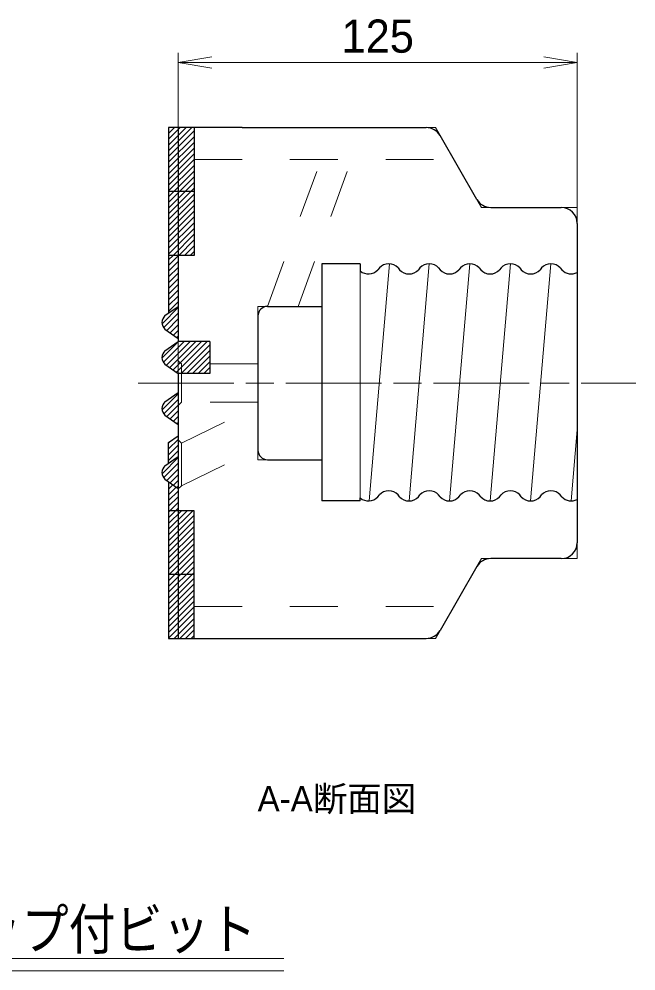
# Model space of a CAD drawing. Units: millimetres at full size, sheet at 1:2.5; details may follow other scales. Extents: x 6058 to 8158, y -37 to 1448.
# Drawn here: x 6972.3 to 7165.6, y 309.9 to 608.1 of the extents above; entities that cross this region are included whole.
import ezdxf
from ezdxf.enums import TextEntityAlignment as Align

# ---------------------------------------------------------------- set-up
doc = ezdxf.new("R2010")
doc.units = ezdxf.units.MM
doc.header["$LTSCALE"] = 2.5
for name, pattern in [('CHAIN', [18.5, 12, -1.5, 3.5, -1.5]), ('CHAIN_DOUBLE_DASH', [23.5, 12, -1.5, 3.5, -1.5, 3.5, -1.5]), ('DASHED_SPACED', [12, 6, -6])]:
    doc.linetypes.add(name, pattern=pattern)
for name, color, linetype, lineweight in [('0_2', 7, 'Continuous', 13), ('1外形線', 7, 'Continuous', 30), ('2細い実線', 3, 'Continuous', 20), ('3隠れ線', 2, 'DASHED_SPACED', 13), ('4中心線', 1, 'CHAIN', 15), ('5想像線', 6, 'CHAIN_DOUBLE_DASH', 13), ('6寸法線', 4, 'Continuous', 13)]:
    doc.layers.add(name, color=color, linetype=linetype, lineweight=lineweight)
doc.styles.add('ＭＳ Ｐゴシック', font='')
doc.styles.get('ＭＳ Ｐゴシック').set_extended_font_data('MS PGothic')
pattern_1 = [(45, (7114.915, 134.51), (-0.89803, 0.89803), [])]

# ---------------------------------------------------------------- blocks, each defined once
blk = doc.blocks.new('open_arrow')
at = {"color": 0, "linetype": 'Continuous', "lineweight": -2}
blk.add_lwpolyline([(7.5, 1.25), (0, 0), (7.5, -1.25)], dxfattribs=at)

msp = doc.modelspace()

# ---------------------------------------------------------------- hatches: boundary and pattern name
at = {"layer": '2細い実線'}
h = msp.add_hatch(dxfattribs=at)
h.set_pattern_fill('USER', color=256, style=0, pattern_type=2)
h.set_pattern_definition(pattern_1)
h.paths.add_polyline_path([(7019.173, 574.063), (7027.173, 574.063), (7027.173, 534.063), (7019.173, 534.063)])
h = msp.add_hatch(dxfattribs=at)
h.set_pattern_fill('USER', color=256, style=0, pattern_type=2)
h.set_pattern_definition(pattern_1)
h.paths.add_polyline_path([(7022.173, 518.063), (7019.173, 515.963), (7019.173, 534.063), (7022.173, 534.063)])
h = msp.add_hatch(dxfattribs=at)
h.set_pattern_fill('USER', color=256, style=0, pattern_type=2)
h.set_pattern_definition(pattern_1)
h.paths.add_polyline_path([(7022.173, 518.063), (7022.173, 508.063), (7018.044, 510.954), (7017.073, 513.063), (7018.044, 515.172)])
h = msp.add_hatch(dxfattribs=at)
h.set_pattern_fill('USER', color=256, style=0, pattern_type=2)
h.set_pattern_definition(pattern_1)
h.paths.add_polyline_path([(7032.073, 497.063), (7022.173, 497.063), (7018.044, 499.954), (7017.073, 502.063), (7018.044, 504.172), (7022.173, 507.063), (7032.073, 507.063)])
h = msp.add_hatch(dxfattribs=at)
h.set_pattern_fill('USER', color=256, style=0, pattern_type=2)
h.set_pattern_definition([(45, (7114.915, 107.51), (-0.89803, 0.89803), [])])
h.paths.add_polyline_path([(7022.173, 491.063), (7022.173, 481.063), (7018.044, 483.954), (7017.073, 486.063), (7018.044, 488.172)])
h = msp.add_hatch(dxfattribs=at)
h.set_pattern_fill('USER', color=256, style=0, pattern_type=2)
h.set_pattern_definition(pattern_1)
h.paths.add_polyline_path([(7022.173, 471.063), (7019.173, 468.963), (7019.173, 475.433), (7022.173, 477.533)])
h = msp.add_hatch(dxfattribs=at)
h.set_pattern_fill('USER', color=256, style=0, pattern_type=2)
h.set_pattern_definition([(45, (7114.915, 87.51), (-0.89803, 0.89803), [])])
h.paths.add_polyline_path([(7022.173, 471.063), (7022.173, 461.063), (7018.044, 463.954), (7017.073, 466.063), (7018.044, 468.172)])
h = msp.add_hatch(dxfattribs=at)
h.set_pattern_fill('USER', color=256, style=0, pattern_type=2)
h.set_pattern_definition(pattern_1)
h.paths.add_polyline_path([(7022.173, 454.063), (7019.173, 454.063), (7019.173, 463.164), (7022.173, 461.063)])
h = msp.add_hatch(dxfattribs=at)
h.set_pattern_fill('USER', color=256, style=0, pattern_type=2)
h.set_pattern_definition(pattern_1)
h.paths.add_polyline_path([(7019.173, 454.063), (7027.173, 454.063), (7027.173, 414.063), (7019.173, 414.063)])

# ---------------------------------------------------------------- linework, layer by layer
at = {"layer": '0_2'}
for points in [[(7019.173, 574.063), (7027.173, 574.063), (7027.173, 534.063), (7019.173, 534.063)], [(7022.173, 518.063), (7019.173, 515.963), (7019.173, 534.063), (7022.173, 534.063)], [(7022.173, 471.063), (7019.173, 468.963), (7019.173, 475.433), (7022.173, 477.533)], [(7022.173, 454.063), (7019.173, 454.063), (7019.173, 463.164), (7022.173, 461.063)], [(7019.173, 454.063), (7027.173, 454.063), (7027.173, 414.063), (7019.173, 414.063)]]:
    msp.add_lwpolyline(points, close=True, dxfattribs=at)
at = {"layer": '1外形線'}
for p, q in [((7019.173, 574.063), (7019.173, 515.963)), ((7042.173, 574.063), (7019.173, 574.063)), ((7022.173, 574.063), (7022.173, 507.063)), ((7027.173, 574.063), (7027.173, 534.063)), ((7042.173, 574.063), (7099.852, 574.063)), ((7115.729, 551.563), (7104.182, 571.563)), ((7027.173, 554.063), (7019.173, 554.063)), ((7120.059, 549.063), (7142.173, 549.063)), ((7147.173, 544.063), (7147.173, 444.063)), ((7027.173, 534.063), (7019.173, 534.063)), ((7067.173, 531.429), (7067.173, 457.129)), ((7079.173, 531.429), (7067.173, 531.429)), ((7079.173, 531.429), (7079.173, 529.19)), ((7085.188, 530.148), (7084.707, 529.511)), ((7091.057, 530.148), (7091.538, 529.511)), ((7097.888, 530.148), (7097.407, 529.511)), ((7103.757, 530.148), (7104.238, 529.511)), ((7110.588, 530.148), (7110.107, 529.511)), ((7116.457, 530.148), (7116.938, 529.511)), ((7123.288, 530.148), (7122.807, 529.511)), ((7129.157, 530.148), (7129.638, 529.511)), ((7135.988, 530.148), (7135.507, 529.511)), ((7141.857, 530.148), (7142.338, 529.511)), ((7067.173, 524.518), (7067.173, 460.718)), ((7018.044, 515.172), (7022.173, 518.063)), ((7050.173, 518.063), (7067.173, 518.063)), ((7047.173, 515.063), (7047.173, 473.063)), ((7018.044, 510.954), (7022.173, 508.063)), ((7018.044, 504.172), (7022.173, 507.063)), ((7032.073, 507.063), (7022.173, 507.063)), ((7032.073, 507.063), (7032.073, 497.063)), ((7018.044, 499.954), (7022.173, 497.063)), ((7022.173, 497.063), (7022.173, 414.063)), ((7032.073, 497.063), (7022.173, 497.063)), ((7018.044, 488.172), (7022.173, 491.063)), ((7018.044, 483.954), (7022.173, 481.063)), ((7019.173, 475.433), (7022.173, 477.533)), ((7019.173, 468.963), (7019.173, 475.433)), ((7018.044, 468.172), (7022.173, 471.063)), ((7050.173, 470.063), (7067.173, 470.063)), ((7018.044, 463.954), (7022.173, 461.063)), ((7019.173, 463.164), (7019.173, 414.063)), ((7079.173, 457.129), (7067.173, 457.129)), ((7079.173, 457.129), (7079.173, 458.09)), ((7084.707, 458.411), (7085.188, 459.048)), ((7091.538, 458.411), (7091.057, 459.048)), ((7097.407, 458.411), (7097.888, 459.048)), ((7104.238, 458.411), (7103.757, 459.048)), ((7110.107, 458.411), (7110.588, 459.048)), ((7116.938, 458.411), (7116.457, 459.048)), ((7122.807, 458.411), (7123.288, 459.048)), ((7129.638, 458.411), (7129.157, 459.048)), ((7135.507, 458.411), (7135.988, 459.048)), ((7142.338, 458.411), (7141.857, 459.048)), ((7027.173, 454.063), (7019.173, 454.063)), ((7027.173, 414.063), (7027.173, 454.063)), ((7142.173, 439.063), (7120.059, 439.063)), ((7115.729, 436.563), (7104.182, 416.563)), ((7027.173, 434.063), (7019.173, 434.063)), ((7019.173, 414.063), (7099.852, 414.063))]:
    msp.add_line(p, q, dxfattribs=at)
for centre, radius, start, end in [((7099.852, 569.063), 5, 30, 90), ((7120.059, 554.063), 5, 210, 270), ((7142.173, 544.063), 5, 0, 90), ((7088.123, 527.429), 4, 42.81375, 137.18625), ((7100.823, 527.429), 4, 42.81375, 137.18625), ((7113.523, 527.429), 4, 42.81375, 137.18625), ((7126.223, 527.429), 4, 42.81375, 137.18625), ((7138.923, 527.429), 4, 42.81375, 137.18625), ((7081.773, 532.229), 4, 229.4584, 317.18625), ((7094.473, 532.229), 4, 222.81375, 317.18625), ((7107.173, 532.229), 4, 222.81375, 317.18625), ((7119.873, 532.229), 4, 222.81375, 317.18625), ((7132.573, 532.229), 4, 222.81375, 317.18625), ((7145.273, 532.229), 4, 222.81375, 298.35935), ((7050.173, 515.063), 3, 90, 180), ((7019.848, 513.063), 2.775, 130.5465, 229.4535), ((7019.848, 502.063), 2.775, 130.5465, 229.4535), ((7019.848, 486.063), 2.775, 130.5465, 229.4535), ((7050.173, 473.063), 3, 180, 270), ((7019.848, 466.063), 2.775, 130.5465, 229.4535), ((7088.123, 456.329), 4, 42.81375, 137.18625), ((7100.823, 456.329), 4, 42.81375, 137.18625), ((7113.523, 456.329), 4, 42.81375, 137.18625), ((7126.223, 456.329), 4, 42.81375, 137.18625), ((7138.923, 456.329), 4, 42.81375, 137.18625), ((7081.773, 461.129), 4, 229.4584, 317.18625), ((7094.473, 461.129), 4, 222.81375, 317.18625), ((7107.173, 461.129), 4, 222.81375, 317.18625), ((7119.873, 461.129), 4, 222.81375, 317.18625), ((7132.573, 461.129), 4, 222.81375, 317.18625), ((7145.273, 461.129), 4, 222.81375, 298.35935), ((7142.173, 444.063), 5, 270, 0), ((7120.059, 434.063), 5, 90, 150), ((7099.852, 419.063), 5, 270, 330)]:
    msp.add_arc(centre, radius, start, end, dxfattribs=at)
at = {"layer": '2細い実線'}
for p, q in [((7082.004, 457.136), (7088.354, 531.436)), ((7094.473, 457.129), (7100.823, 531.429)), ((7107.173, 457.129), (7113.523, 531.429)), ((7126.223, 531.429), (7119.873, 457.129)), ((7132.573, 457.129), (7138.923, 531.429)), ((7079.173, 529.19), (7079.173, 458.09)), ((7145.273, 457.129), (7147.173, 479.361))]:
    msp.add_line(p, q, dxfattribs=at)
at = {"layer": '3隠れ線'}
for p, q in [((7027.173, 564.063), (7108.512, 564.063)), ((7050.173, 518.063), (7066.915, 564.063)), ((7059.75, 518.063), (7076.493, 564.063)), ((7022.173, 497.063), (7022.173, 501.063)), ((7023.173, 500.063), (7022.173, 501.063)), ((7047.173, 500.063), (7023.173, 500.063)), ((7023.173, 488.063), (7023.173, 500.063)), ((7023.173, 488.063), (7022.173, 487.063)), ((7047.173, 488.063), (7023.173, 488.063)), ((7023.173, 475.236), (7047.173, 486.875)), ((7023.173, 475.236), (7022.173, 476.236)), ((7023.173, 461.899), (7023.173, 475.236)), ((7023.173, 461.899), (7047.173, 473.539)), ((7023.173, 461.899), (7022.173, 460.899)), ((7027.173, 424.063), (7108.512, 424.063))]:
    msp.add_line(p, q, dxfattribs=at)
at = {"layer": '4中心線'}
msp.add_line((7009.647, 494.063), (7165.557, 494.063), dxfattribs=at)
at = {"layer": '5想像線'}
for p, q in [((7102.739, 574.063), (7099.852, 574.063)), ((7102.739, 574.063), (7104.182, 571.563)), ((7115.729, 551.563), (7117.173, 549.063)), ((7120.059, 549.063), (7117.173, 549.063)), ((7147.173, 549.063), (7142.173, 549.063)), ((7147.173, 544.063), (7147.173, 549.063)), ((7050.173, 518.063), (7047.173, 518.063)), ((7047.173, 515.063), (7047.173, 518.063)), ((7047.173, 473.063), (7047.173, 470.063)), ((7050.173, 470.063), (7047.173, 470.063)), ((7147.173, 439.063), (7147.173, 444.063)), ((7115.729, 436.563), (7117.173, 439.063)), ((7120.059, 439.063), (7117.173, 439.063)), ((7147.173, 439.063), (7142.173, 439.063)), ((7104.182, 416.563), (7102.739, 414.063)), ((7102.739, 414.063), (7099.852, 414.063))]:
    msp.add_line(p, q, dxfattribs=at)
at = {"layer": '6寸法線'}
for p, q in [((7022.173, 497.063), (7022.173, 597.477)), ((7147.173, 497.063), (7147.173, 597.477)), ((7147.173, 594.477), (7022.173, 594.477)), ((6899.108, 313.867), (7055.222, 313.867)), ((6899.108, 309.921), (7055.222, 309.921))]:
    msp.add_line(p, q, dxfattribs=at)

# ---------------------------------------------------------------- block references
at = {"layer": '6寸法線', "xscale": 1.4, "yscale": 1.4}
msp.add_blockref('open_arrow', (7022.173, 594.477), dxfattribs=at)
at = {"layer": '6寸法線', "xscale": 1.4, "yscale": 1.4, "rotation": 180}
msp.add_blockref('open_arrow', (7147.173, 594.477), dxfattribs=at)

# ---------------------------------------------------------------- texts
at = {"layer": '6寸法線', "style": 'ＭＳ Ｐゴシック'}
msp.add_text('125', height=10.39, dxfattribs=at).set_placement((7084.673, 602.727), align=Align.MIDDLE_CENTER)
at = {"layer": '6寸法線', "color": 7, "style": 'ＭＳ Ｐゴシック'}
msp.add_text('A-A断面図', height=7.918, dxfattribs=at).set_placement((7047.059, 357.546), align=Align.BOTTOM_LEFT)
at = {"layer": '6寸法線', "color": 7, "style": 'ＭＳ Ｐゴシック', "width": 0.85}
msp.add_text('SP73チップ付ビット', height=12.67, dxfattribs=at).set_placement((6977.976, 323.016), align=Align.MIDDLE_CENTER)

doc.saveas('drawing.dxf')
